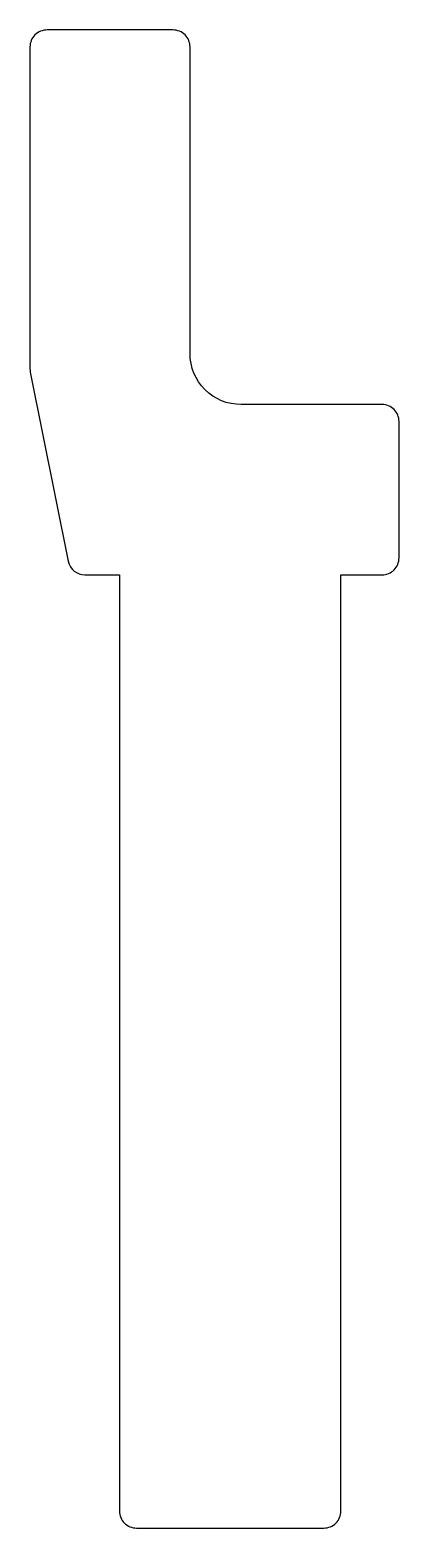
# Model space of a CAD drawing. Extents: x 394.6 to 405.5, y -71.3 to -27.3.
import ezdxf

# ---------------------------------------------------------------- set-up
doc = ezdxf.new("R2010")
doc.units = 0
doc.layers.get('0').update_dxf_attribs({"linetype": 'CONTINUOUS'})

msp = doc.modelspace()

# ---------------------------------------------------------------- linework, layer by layer
at = {"linetype": 'CONTINUOUS'}
msp.add_lwpolyline([(394.625, -27.792), (394.625, -37.243, 0.049556), (394.634, -37.342), (395.749, -42.895, 0.357323), (396.239, -43.296), (397.25, -43.296), (397.25, -70.791, 0.414214), (397.75, -71.291), (403.252, -71.291, 0.414214), (403.752, -70.791), (403.752, -43.296), (404.957, -43.296, 0.414214), (405.457, -42.796), (405.457, -38.795, 0.414214), (404.957, -38.295), (400.822, -38.295, -0.414214), (399.322, -36.795), (399.322, -27.792, 0.414214), (398.822, -27.292), (395.125, -27.292, 0.414214)], format="xyb", close=True, dxfattribs=at)

doc.saveas('drawing.dxf')
